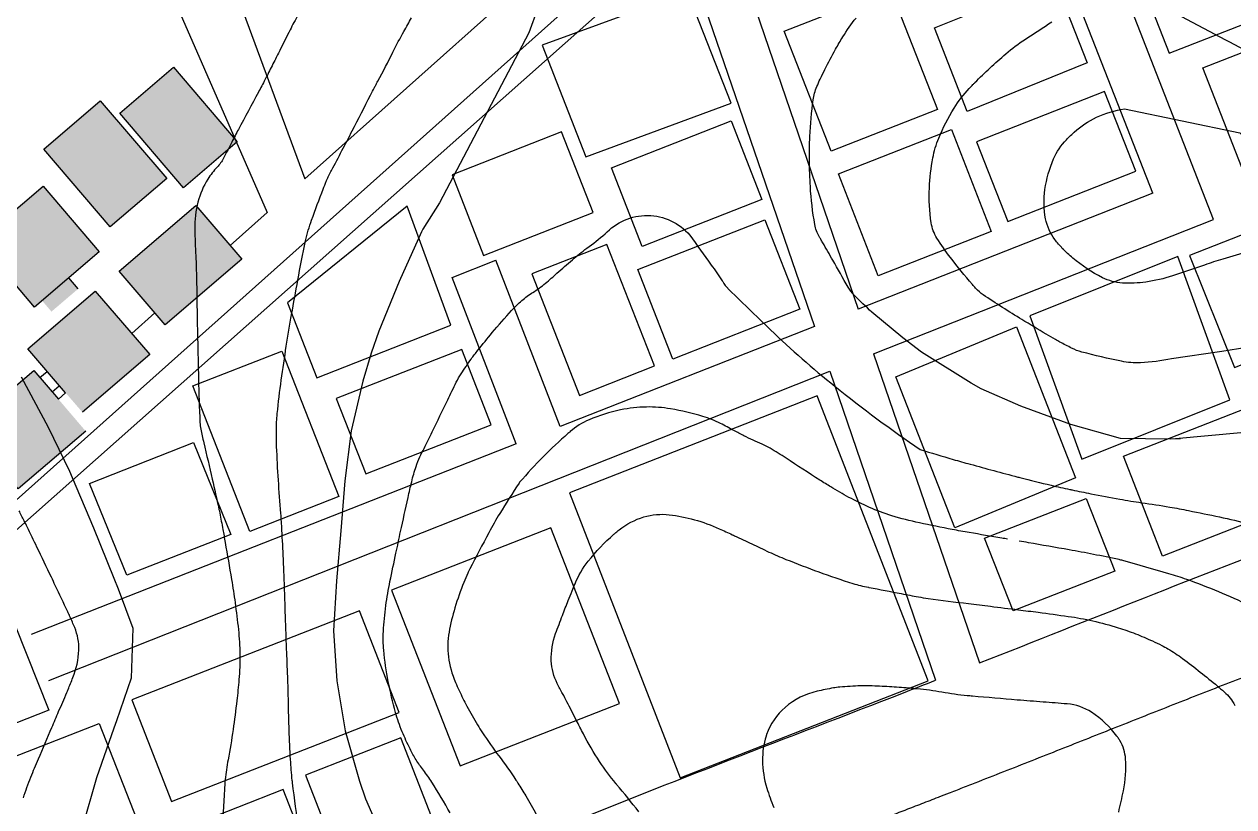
# Model space of a CAD drawing. Header units: millimetres. Extents: x 2899851 to 5794060, y -1331222 to -659598.
# Drawn here: x 3352150 to 3506192, y -1210816 to -1111174 of the extents above; entities that cross this region are included whole.
import ezdxf

# ---------------------------------------------------------------- set-up
doc = ezdxf.new("R2010")
doc.units = ezdxf.units.MM
for name, color, linetype, lineweight in [('b_COLUMN', 7, 'Continuous', 25), ('b_elev_near', 42, 'Continuous', 25), ('i_hatch space', 53, 'Continuous', 9)]:
    doc.layers.add(name, color=color, linetype=linetype, lineweight=lineweight)
doc.layers.add('PDF_contours', color=7, linetype='Continuous')
doc.layers.add('ref', color=10, linetype='Continuous')

msp = doc.modelspace()

# ---------------------------------------------------------------- hatches: boundary and pattern name
at = {"layer": 'i_hatch space', "extrusion": (0, 0, -1)}
h = msp.add_hatch(color=252, dxfattribs=at)
h.dxf.hatch_style = 1
h.paths.add_polyline_path([(-3364310, -1122508), (-3371153, -1116663), (-3379272, -1126168), (-3372428, -1132013)])
h = msp.add_hatch(color=252, dxfattribs=at)
h.dxf.hatch_style = 1
h.paths.add_polyline_path([(-3354633, -1127080), (-3361835, -1120910), (-3370319, -1130813), (-3363116, -1136983)])
h = msp.add_hatch(color=252, dxfattribs=at)
h.dxf.hatch_style = 1
h.paths.add_polyline_path([(-3346336, -1138819), (-3354548, -1131805), (-3361693, -1140169), (-3353480, -1147184)])
h = msp.add_hatch(color=252, dxfattribs=at)
h.dxf.hatch_style = 1
h.paths.add_polyline_path([(-3370108, -1149461), (-3364246, -1142632), (-3374008, -1134278), (-3379870, -1141108)])
h = msp.add_hatch(color=252, dxfattribs=at)
h.dxf.hatch_style = 1
h.paths.add_polyline_path([(-3354431, -1146372), (-3357848, -1143453), (-3359041, -1144850), (-3355623, -1147768)])
h = msp.add_hatch(color=252, dxfattribs=at)
h.dxf.hatch_style = 1
h.paths.add_polyline_path([(-3359570, -1160587), (-3352594, -1152518), (-3361186, -1145179), (-3368162, -1153248)])
h = msp.add_hatch(color=252, dxfattribs=at)
h.dxf.hatch_style = 1
h.paths.add_polyline_path([(-3351402, -1170341), (-3344777, -1162585), (-3353370, -1155246), (-3359994, -1163002)])

# ---------------------------------------------------------------- linework, layer by layer
at = {"layer": 'b_COLUMN', "color": 5, "lineweight": 30, "extrusion": (0, 0, -1)}
msp.add_lwpolyline([(-3194767, -1144420), (-3301186, -946244, -0.1352526), (-3302938, -938470), (-3304124, -833155), (-3406802, -821377), (-3408539, -834765), (-3549096, -816526), (-3568312, -943959), (-3707479, -928134), (-3700907, -1056330), (-3467321, -1072490), (-3334100, -1190678), (-3196365, -1201619)], format="xyb", dxfattribs=at)
at = {"layer": 'b_elev_near', "color": 7, "extrusion": (0, 0, -1)}
for p, q in [((3359041, -1144850), (3357848, -1143453)), ((3354149, -1156159), (3355061, -1155379)), ((3355708, -1157983), (3356620, -1157204))]:
    msp.add_line(p, q, dxfattribs=at)
for points in [[(-3364310, -1122508), (-3371153, -1116663), (-3379272, -1126168), (-3372428, -1132013)], [(-3354633, -1127080), (-3361835, -1120910), (-3370319, -1130813), (-3363116, -1136983)], [(-3346336, -1138819), (-3354548, -1131805), (-3361693, -1140169), (-3353480, -1147184)], [(-3370108, -1149461), (-3364246, -1142632), (-3374008, -1134278), (-3379870, -1141108)]]:
    msp.add_lwpolyline(points, close=True, dxfattribs=at)
for points in [[(-3357412, -1158091), (-3352594, -1152518), (-3361186, -1145179), (-3368162, -1153248), (-3359570, -1160587)], [(-3359994, -1163002), (-3351402, -1170341), (-3344777, -1162585), (-3353370, -1155246), (-3356498, -1158908)]]:
    msp.add_lwpolyline(points, dxfattribs=at)
at = {"layer": 'PDF_contours', "lineweight": 25}
msp.add_lwpolyline([(3418705, -1105948), (3416398, -1112289), (3405041, -1133905), (3402904, -1137267), (3402765, -1137596), (3399917, -1143929), (3397328, -1150266), (3396337, -1153052), (3395262, -1156610), (3393769, -1162960), (3393004, -1169320), (3392461, -1175682), (3391902, -1182044), (3391548, -1188409), (3391983, -1194783), (3393010, -1201165), (3394851, -1207557), (3395632, -1209788), (3397419, -1213958)], dxfattribs=at)
for points in [[(3387032, -1109975, 0.0104919), (3386005, -1111911, 0.0010606), (3384799, -1114318, -0.0017281), (3384057, -1115792, -0.0002907), (3383158, -1117564, -0.0007722), (3382812, -1118241, -0.0052961), (3381974, -1119833, 0.001775), (3379440, -1124568, 0.0040444), (3378593, -1126197, -0.0032216), (3377532, -1128244, -0.0698668), (3376713, -1129382, 0.0511842), (3375540, -1130889, 0.0756574), (3374275, -1133815, 0.0699318), (3373872, -1137237, 0.0070664), (3373998, -1140686, -0.0083406), (3374097, -1143609, -0.0002522), (3374174, -1148219, 0.0006647), (3374205, -1149979, 0.0006332), (3374229, -1151184, 0.0001478), (3374342, -1156350, 0.0059291), (3374529, -1161878, 0.0385849), (3374633, -1162723, 0.008514), (3375016, -1164459, -0.0031697), (3376094, -1169110, -0.0000948), (3376940, -1172869, -0.0021523), (3376975, -1173035, -0.0058271), (3377051, -1173408, -0.0010432), (3377446, -1175496, -0.0031183), (3377746, -1177158, -0.0010981), (3378558, -1181879, -0.0081155), (3379008, -1184822, -0.0069763), (3379428, -1188258, -0.0240159), (3379617, -1191435, -0.0239201), (3379502, -1194628, -0.0081659), (3379232, -1197301, -0.0059006), (3378756, -1200988, -0.0117405), (3378119, -1204841, 0.0181042), (3377738, -1207345, 0.0139808), (3377693, -1207857, 0.0012258), (3377362, -1213709, 0.0122921)], [(3387105, -1213830, -0.000309), (3386323, -1207766, -0.0059503), (3386287, -1207451, -0.0105043), (3386068, -1204808, -0.0074561), (3385893, -1201077, -0.003478), (3385801, -1197371, 0.0048318), (3385728, -1194706, 0.0009301), (3385587, -1191117, -0.0012015), (3385480, -1188334, -0.001163), (3385378, -1185317, 0.0010481), (3385265, -1181962, 0.00242), (3385156, -1179275, 0.0017626), (3384976, -1175589, 0.0068085), (3384834, -1173454, -0.0034252), (3384525, -1169215, -0.0063212), (3384298, -1164950, -0.0128138), (3384266, -1162842, -0.0220469), (3384380, -1160757, -0.0106878), (3384896, -1156481, -0.0021251), (3385528, -1152175, -0.0044564), (3385857, -1150124, -0.0024182), (3386206, -1148120, -0.0011116), (3386997, -1143769, -0.0058115), (3387977, -1138768, -0.0212469), (3388319, -1137416, -0.0146177), (3388751, -1136109, -0.0047866), (3390225, -1132173, -0.0007606), (3390625, -1131140, -0.0121374), (3390651, -1131076, -0.018386), (3391283, -1129788, 0.0046353), (3393929, -1124748, 0.0010189), (3396253, -1120196, -0.0047731), (3396757, -1119227, -0.0026804), (3396874, -1119010, 0.000983), (3397195, -1118419, 0.008447), (3399116, -1114721, -0.0118422), (3400504, -1112091, -0.0048654), (3401486, -1110374, 0.002691)]]:
    msp.add_lwpolyline(points, format="xyb", dxfattribs=at)
at = {"layer": 'PDF_contours', "color": 54, "lineweight": 25, "true_color": 0xa29d09}
msp.add_lwpolyline([(3499383, -1163968), (3498137, -1163997), (3491767, -1163933), (3485418, -1162129), (3479076, -1159787), (3474025, -1157588), (3472741, -1156891), (3466419, -1152940), (3464044, -1151095), (3460112, -1147821, -0.0245656), (3457839, -1145665, -0.0601983), (3457071, -1144639, -0.0018686), (3455121, -1141220, 0.0028843), (3453850, -1139004, 0.0008024), (3453591, -1138560, -0.0010515), (3453396, -1138224, -0.087722), (3452837, -1136695, -0.0290266), (3452265, -1131841, -0.0123055), (3452151, -1128529, -0.0133377), (3452202, -1125471, -0.0241074), (3452630, -1120808, -0.0644709), (3453097, -1119113, -0.0103941), (3453518, -1118165, -0.0078152), (3454124, -1116925, -0.0083742), (3455483, -1114359, -0.013321), (3456406, -1112785, -0.0272342), (3458085, -1110391, -0.0204503)], format="xyb", dxfattribs=at)
at = {"layer": 'PDF_contours', "color": 241, "lineweight": 25, "true_color": 0xf6abae}
msp.add_lwpolyline([(3498810, -1109812), (3505139, -1113165), (3505565, -1113396), (3511468, -1116514)], dxfattribs=at)
msp.add_lwpolyline([(3511030, -1151836), (3504646, -1152860), (3498264, -1153784, -0.0376491), (3494306, -1154275, -0.0620925), (3491889, -1154092, -0.0143431), (3486830, -1152915, -0.0540053), (3485539, -1152421, -0.0032879), (3484046, -1151645, -0.0086238), (3483485, -1151336, -0.004426), (3482298, -1150642, -0.0016906), (3479213, -1148785, -0.0119179), (3474263, -1145619, -0.0589153), (3473359, -1144841, -0.0067701), (3473311, -1144788, -0.0007528), (3472897, -1144310, -0.0149706), (3470103, -1140874, -0.0220803), (3468387, -1138410, -0.1039379), (3467657, -1136457, -0.0484702), (3467421, -1132029, -0.035729), (3467862, -1128207, -0.0520908), (3468619, -1125675, -0.0388439), (3470563, -1121869, -0.0524313), (3472493, -1119354, -0.0019318), (3472974, -1118852, -0.0038676), (3473216, -1118604, -0.0196977), (3477145, -1114954, -0.0337136), (3479656, -1113076, 0.0025936), (3483033, -1110865, -0.0028729)], format="xyb", dxfattribs=at)
at = {"layer": 'PDF_contours', "color": 133, "lineweight": 25, "true_color": 0x6ac8db}
msp.add_lwpolyline([(3492288, -1121940), (3506939, -1125004), (3514254, -1132603, -0.3850529), (3515553, -1135613, -0.2405689), (3512087, -1138953, -0.0003189), (3511308, -1139189, -0.0021076), (3511186, -1139225, -0.0014292), (3508169, -1140100, 0.0012766), (3504792, -1141078, 0.0153218), (3502453, -1141840, -0.0087909), (3498395, -1143221, -0.0424173), (3494989, -1144004, -0.0497804), (3492013, -1144127, -0.1021165), (3489473, -1143447, -0.0587006), (3485681, -1140950, -0.0256135), (3484354, -1139712, -0.0317684), (3483405, -1138597, -0.1120097), (3482229, -1135954, -0.0861235), (3482140, -1132212, -0.0647019), (3483248, -1128320, -0.0896518), (3484868, -1125877, -0.0102522), (3485229, -1125516, -0.0058707), (3485880, -1124904, -0.0773484), (3488694, -1123030, -0.0695375)], format="xyb", close=True, dxfattribs=at)
at = {"layer": 'PDF_contours', "color": 143, "lineweight": 25, "true_color": 0x79afde}
for points in [[(3477379, -1176736, -0.0000288), (3476658, -1176611, -0.000007), (3472505, -1175904, -0.0058486), (3470334, -1175507, -0.0030252), (3466149, -1174664, -0.0242188), (3462632, -1173754, -0.0291095), (3459803, -1172690, -0.0167418), (3457173, -1171415, -0.0183776), (3454865, -1170088, -0.0002936), (3454179, -1169659, -0.0002856), (3453475, -1169217, -0.0068365), (3449171, -1166431, 0.0147456), (3447154, -1165171, 0.0308676), (3446133, -1164656, -0.013792), (3443811, -1163582, -0.0108242), (3442542, -1162917, 0.0079631), (3440823, -1162004, 0.0472652), (3438583, -1161115, 0.0269432), (3434474, -1160155, 0.0489292), (3431389, -1159914, 0.04577), (3428102, -1160282, 0.0508979), (3424086, -1161545, 0.0762819), (3421697, -1163038, 0.0008607), (3421626, -1163099, 0.0002758), (3421391, -1163303, 0.0185946), (3418253, -1166242, 0.0180197), (3415245, -1169502), (3415181, -1169595, 0.0094313), (3412704, -1173481, 0.0155071), (3411316, -1175916, 0.0010031), (3408886, -1180531, 0.01503), (3408734, -1180844, 0.0065657), (3408638, -1181063, 0.001225), (3408147, -1182246, 0.025246), (3407005, -1185465, 0.0268077), (3406250, -1188592, 0.0782193), (3406165, -1191710, 0.0720198), (3407077, -1194971, 0.0075158), (3408023, -1197026, 0.0157273), (3408521, -1197986, 0.0050668), (3409887, -1200375, 0.0117631), (3410510, -1201383, 0.0187966), (3412587, -1204326, -0.0178872), (3414775, -1207416, -0.0003443), (3414964, -1207704, -0.0009611), (3415031, -1207808, -0.0120702), (3416026, -1209427, -0.0041535), (3418765, -1214223, -0.004759)], [(3521591, -1215500, -0.0134058), (3521731, -1210776, 0.0385911), (3521697, -1209132, 0.0101407), (3521532, -1207739, 0.0028226), (3520809, -1202752, 0.0062774), (3520083, -1198316, 0.0141887), (3519682, -1196369, 0.0729714), (3518916, -1194436, 0.0430565), (3516908, -1191555, 0.0111156), (3515975, -1190486, 0.0207864), (3515441, -1189947, 0.0362209), (3514838, -1189464, 0.005473), (3510598, -1186610, 0.029199), (3508185, -1185218, 0.0189321), (3504275, -1183440), (3504266, -1183436, 0.0089589), (3500191, -1181880, 0.0164026), (3497924, -1181144, 0.0013258), (3492058, -1179466, 0.0162723), (3491575, -1179346, 0.0044298), (3488319, -1178680, 0.0046698), (3485220, -1178104, 0.0002468), (3480032, -1177192, 0.0010865), (3478862, -1176990)]]:
    msp.add_lwpolyline(points, format="xyb", dxfattribs=at)
at = {"layer": 'PDF_contours', "color": 85, "lineweight": 25, "true_color": 0x58b948}
msp.add_lwpolyline([(3406395, -1211603, 0.0184189), (3404055, -1207671, 0.0201221), (3402980, -1206147, -0.0234083), (3402065, -1204830, -0.0248109), (3401292, -1203453, -0.0162085), (3400287, -1201256, -0.0314129), (3399434, -1198795, -0.0202576), (3398512, -1194865, -0.0233264), (3397938, -1190883, -0.0392004), (3397894, -1188488, -0.017702), (3398209, -1185199, -0.0187726), (3398731, -1182129, -0.0008757), (3399492, -1178514, -0.0011539), (3400081, -1175777, -0.0014437), (3401035, -1171448, -0.0030782), (3401500, -1169425, -0.0214554), (3402047, -1167486, -0.0325581), (3402544, -1166254, -0.0041972), (3403072, -1165178, 0.00216), (3404109, -1163089, 0.0035053), (3406080, -1159001, -0.0063687), (3407178, -1156758, -0.0259684), (3407794, -1155680, -0.0142723), (3409069, -1153817, -0.0108719), (3409933, -1152682, -0.0053796), (3411752, -1150445, -0.013184), (3414225, -1147626, -0.0271441), (3415533, -1146358, -0.0389573), (3416929, -1145323, 0.0342205), (3418528, -1144160, 0.009198), (3420000, -1142882, -0.0068507), (3421968, -1141155, -0.0176168), (3423795, -1139705, 0.0139138), (3426121, -1137886, -0.4496887), (3436916, -1138020, 0.0066449), (3439641, -1141838, -0.0126575), (3441048, -1143860, -0.0023074), (3441264, -1144191, 0.0030356), (3441430, -1144445, 0.0529019), (3441586, -1144634, 0.0016553), (3447196, -1150081, 0.0231799), (3455387, -1157279, 0.0186719), (3466265, -1165332, 0.0028727), (3470445, -1166585, 0.005563), (3472613, -1167195, 0.0001653), (3478670, -1168826, 0.003423), (3478963, -1168903, 0.0040193), (3482918, -1169875, 0.0066624), (3485315, -1170410, 0.0001138), (3485448, -1170438, 0.0001447), (3485600, -1170470, 0.0034034), (3487997, -1170952, 0.0022253), (3491671, -1171647, 0.0117222), (3494454, -1172095, -0.0091362), (3498029, -1172650, -0.0060384), (3500433, -1173099, -0.0036581), (3504385, -1173915, -0.0095588), (3508133, -1174794, -0.0136091)], format="xyb", dxfattribs=at)
at = {"layer": 'PDF_contours', "color": 6, "lineweight": 25}
msp.add_lwpolyline([(3351754, -1156069), (3355204, -1162481), (3357924, -1168103), (3358259, -1168888), (3360969, -1175291), (3363562, -1181692), (3364109, -1183067), (3365967, -1188091), (3365760, -1194458), (3363900, -1199875), (3363562, -1200800), (3361355, -1207141), (3359552, -1213488), (3357552, -1219832)], dxfattribs=at)
at = {"layer": 'PDF_contours', "color": 54, "lineweight": 25, "true_color": 0xa29d09}
msp.add_lwpolyline([(3515880, -1162392), (3498760, -1163982)], dxfattribs=at)
at = {"layer": 'PDF_contours', "color": 200, "lineweight": 25, "true_color": 0xb029e4}
msp.add_lwpolyline([(3352065, -1209677, -0.02482), (3352997, -1207038, -0.0025019), (3353959, -1204726, -0.0014316), (3355671, -1200702, -0.0005017), (3356536, -1198689, 0.0004219), (3357574, -1196277, 0.0041605), (3357743, -1195874, 0.0011116), (3358357, -1194366, 0.0874181), (3359105, -1190856, 0.1085087), (3358583, -1188000, 0.0035175), (3357975, -1186578, 0.0082503), (3357701, -1185977, 0.000144), (3356111, -1182635, 0.0004648), (3355614, -1181594, 0.0003972), (3353773, -1177754, 0.0005922), (3352536, -1175186, 0.0043012), (3352148, -1174402, 0.0026028), (3351491, -1173116, 0.0165681)], format="xyb", dxfattribs=at)
at = {"layer": 'PDF_contours', "color": 11, "lineweight": 25, "true_color": 0xf17072}
msp.add_lwpolyline([(3430413, -1211453, 0.009568), (3427599, -1207964, 0.0005861), (3427561, -1207919, -0.0004568), (3427511, -1207859, -0.0292857), (3425423, -1205052, -0.025169), (3423362, -1201542, -0.0037229), (3422454, -1199769, 0.0028424), (3421269, -1197444, 0.0051241), (3420720, -1196407, -0.0041581), (3420041, -1195132, -0.1124352), (3419277, -1192222, -0.0961573), (3419831, -1188760, -0.0032988), (3420694, -1186446, -0.0040263), (3421429, -1184561, -0.0014774), (3421922, -1183336, -0.0019721), (3422298, -1182422, -0.0678961), (3423971, -1179561, -0.0472461), (3427241, -1176114, -0.0071256), (3427508, -1175888, -0.0047926), (3427912, -1175562, -0.0943333), (3431064, -1173915, -0.1032429), (3434307, -1173630, -0.0389774), (3437494, -1174263, -0.0376392), (3440656, -1175414, -0.0003757), (3442328, -1176171, -0.0021177), (3442620, -1176305, -0.0039113), (3444804, -1177339, 0.0039076), (3446990, -1178375, 0.0135357), (3449162, -1179312, 0.0071717), (3453330, -1180910, 0.0129154), (3457672, -1182377, 0.0286856), (3459676, -1182873, 0.0000329), (3459718, -1182880, -0.0002035), (3459752, -1182887, -0.0025395), (3463852, -1183677, 0.0047739), (3466032, -1184087, 0.0105158), (3467275, -1184282, 0.0025612), (3472393, -1184946, 0.0008325), (3475198, -1185291, -0.0006586), (3478754, -1185727, -0.0021891), (3481289, -1186053, -0.0014492), (3485114, -1186572, -0.0214466), (3488230, -1187142, -0.0202502), (3491468, -1188018, -0.015941), (3493681, -1188792, -0.0159784), (3495835, -1189704, -0.0091255), (3497018, -1190276, -0.0134032), (3497805, -1190702, -0.0305106), (3499677, -1191938, -0.0120873), (3504117, -1195446, -0.0038372), (3504516, -1195782, -0.0032528), (3504982, -1196187, -0.0958423), (3506307, -1197898, -0.0405985)], format="xyb", dxfattribs=at)
at = {"layer": 'PDF_contours', "color": 169, "lineweight": 25, "true_color": 0x21336e}
msp.add_lwpolyline([(3491534, -1211519, 0.0062238), (3492141, -1208765, 0.0692052), (3492411, -1204716, 0.1162853), (3491684, -1202391, 0.0157216), (3491554, -1202185, 0.0085548), (3491296, -1201821, 0.0910953), (3488088, -1198788, 0.1230392), (3484976, -1197719, 0.0038655), (3481897, -1197478, -0.0036216), (3478611, -1197222, -0.0001865), (3472908, -1196734, -0.0016088), (3472247, -1196675, -0.0226242), (3469014, -1196228, 0.0233914), (3465887, -1195801, 0.0014313), (3465353, -1195755, 0.0008744), (3464488, -1195684, 0.0060675), (3462017, -1195516, 0.0060185), (3459521, -1195407, 0.0201013), (3458656, -1195415, 0.0065549), (3456012, -1195578, 0.0263431), (3455202, -1195683, 0.0102317), (3453141, -1196102, 0.122222), (3449050, -1198153, 0.1341837), (3446702, -1201613, 0.0022147), (3446656, -1201748, 0.0036819), (3446629, -1201831, 0.0799049), (3446173, -1204926, 0.0703397), (3446716, -1208433, 0.028832), (3447618, -1210892, 0.0297986)], format="xyb", dxfattribs=at)
at = {"layer": 'ref', "color": 114, "true_color": 0x139b48}
for p, q in [((3495874, -1132690), (3478486, -1088247)), ((3503621, -1136026), (3490263, -1101883)), ((3460325, -1153159), (3503621, -1136026)), ((3355299, -1194721), (3454740, -1155370))]:
    msp.add_line(p, q, dxfattribs=at)
at = {"layer": 'ref', "color": 116, "true_color": 0x136734}
for p, q in [((3440588, -1095587), (3458367, -1147448)), ((3435605, -1099552), (3452778, -1149647)), ((3460325, -1153159), (3473812, -1192501)), ((3454740, -1155370), (3468222, -1194697))]:
    msp.add_line(p, q, dxfattribs=at)
at = {"layer": 'ref', "color": 251, "true_color": 0x636466}
for p, q in [((3367867, -1100289), (3383096, -1135149)), ((3376770, -1100795), (3387904, -1130854)), ((3419139, -1102953), (3387904, -1130854)), ((3423136, -1107428), (3331641, -1189158)), ((3383096, -1135149), (3378375, -1139366)), ((3368791, -1147927), (3365841, -1150563)), ((3357412, -1158091), (3356498, -1158908))]:
    msp.add_line(p, q, dxfattribs=at)
at = {"layer": 'ref', "color": 116, "true_color": 0x136734, "extrusion": (0, 0, -1)}
for p, q in [((3495874, -1132690), (3458367, -1147448)), ((3452778, -1149647), (3420401, -1162386)), ((3414818, -1164583), (3353031, -1188894))]:
    msp.add_line(p, q, dxfattribs=at)
at = {"layer": 'ref', "color": 1}
for p, q in [((3406636, -1143410), (3412223, -1141221)), ((3420401, -1162386), (3412223, -1141221)), ((3414818, -1164583), (3406636, -1143410))]:
    msp.add_line(p, q, dxfattribs=at)
at = {"layer": 'ref'}
for points in [[(3493268, -1102829), (3497969, -1114843), (3519436, -1106444), (3514735, -1094430)], [(3483342, -1105472), (3487504, -1116110), (3472251, -1122274), (3468089, -1111636)], [(3442182, -1121246), (3436624, -1107041), (3418101, -1113842), (3423658, -1128047)], [(3462472, -1106776), (3468447, -1122048), (3454921, -1127340), (3448946, -1112067)], [(3515951, -1111372), (3521680, -1126015), (3507985, -1131373), (3502256, -1116730)], [(3473406, -1126150), (3477397, -1136293), (3493701, -1129878), (3489711, -1119735)], [(3442166, -1123486), (3446085, -1133502), (3430849, -1139463), (3426930, -1129447)], [(3406639, -1130341), (3410659, -1140615), (3424608, -1135157), (3420588, -1124884)], [(3470234, -1124589), (3475313, -1137572), (3460911, -1143207), (3455832, -1130224)], [(3500556, -1140610), (3506296, -1154885), (3521229, -1149043), (3515489, -1134768)], [(3446478, -1136073), (3450937, -1147470), (3434734, -1153813), (3430275, -1142416)], [(3416801, -1142969), (3422851, -1158431), (3432418, -1154688), (3426368, -1139226)], [(3478512, -1149717), (3486024, -1168917), (3470646, -1175282), (3463135, -1156082)], [(3384955, -1152793), (3392204, -1171322), (3380864, -1175759), (3373615, -1157230)], [(3391895, -1158847), (3395641, -1168421), (3411626, -1162167), (3407880, -1152593)], [(3518499, -1155859), (3523482, -1168596), (3497119, -1178911), (3492135, -1166173)], [(3373716, -1164451), (3378476, -1176135), (3365231, -1181317), (3360471, -1169633)], [(3487398, -1171543), (3491025, -1180814), (3478081, -1185878), (3474454, -1176607)], [(3398926, -1183232), (3407673, -1205588), (3427974, -1197645), (3419227, -1175289)], [(3349620, -1184193), (3355285, -1198531), (3341660, -1203866), (3335994, -1189528)], [(3365861, -1197202), (3370922, -1210136), (3399922, -1198790), (3394862, -1185856)], [(3361705, -1200193), (3366500, -1212449), (3345256, -1220761), (3340461, -1208504)], [(3387969, -1206769), (3393850, -1221800), (3405990, -1217050), (3400109, -1202019)], [(3373480, -1213190), (3378865, -1226954), (3390533, -1222389), (3385148, -1208625)]]:
    msp.add_lwpolyline(points, close=True, dxfattribs=at)
at = {"layer": 'ref', "color": 2, "true_color": 0xf1eb1f}
for points in [[(3385691, -1146636), (3389437, -1156211), (3406487, -1149501), (3400916, -1134325)], [(3480234, -1148316), (3486837, -1166575), (3505678, -1158996), (3499075, -1140738)], [(3421600, -1170841), (3435706, -1207130), (3467252, -1194777), (3453146, -1158489)]]:
    msp.add_lwpolyline(points, close=True, dxfattribs=at)
at = {"layer": 'ref', "color": 116, "true_color": 0x136734}
for points, knots in [([(3196126, -1322002), (3196353, -1321909), (3196579, -1321815), (3197059, -1321618), (3197312, -1321514), (3198073, -1321201), (3198580, -1320992), (3200105, -1320362), (3201125, -1319940), (3203169, -1319089), (3204193, -1318660), (3206247, -1317794), (3207275, -1317357), (3209336, -1316473), (3210369, -1316026), (3212436, -1315120), (3213471, -1314662), (3214657, -1314129), (3214807, -1314062), (3215257, -1313859), (3215557, -1313723), (3216018, -1313513), (3216179, -1313440), (3216422, -1313329), (3216503, -1313292), (3216631, -1313233), (3216678, -1313212), (3216758, -1313175), (3216790, -1313160), (3216856, -1313130), (3216889, -1313115), (3216987, -1313070), (3217052, -1313040), (3217248, -1312950), (3217379, -1312890), (3217770, -1312709), (3218030, -1312589), (3218809, -1312227), (3219325, -1311986), (3220618, -1311378), (3221391, -1311012), (3222927, -1310282), (3223690, -1309918), (3225206, -1309192), (3225959, -1308830), (3227457, -1308112), (3228201, -1307756), (3229682, -1307049), (3230419, -1306699), (3231884, -1306006), (3232613, -1305664), (3233476, -1305262), (3233614, -1305198), (3234026, -1305007), (3234300, -1304881), (3234710, -1304692), (3234845, -1304630), (3235064, -1304530), (3235148, -1304491), (3235260, -1304440), (3235287, -1304428), (3235369, -1304391), (3235423, -1304366), (3235532, -1304316), (3235587, -1304291), (3235750, -1304217), (3235859, -1304167), (3236187, -1304019), (3236406, -1303920), (3237063, -1303624), (3237502, -1303428), (3238823, -1302841), (3239709, -1302453), (3241489, -1301681), (3242383, -1301297), (3244181, -1300534), (3245084, -1300154), (3246897, -1299397), (3247808, -1299020), (3249637, -1298267), (3250556, -1297891), (3252399, -1297139), (3253324, -1296764), (3255181, -1296012), (3256113, -1295636), (3257982, -1294881), (3258919, -1294502), (3260799, -1293742), (3261742, -1293360), (3262860, -1292906), (3263033, -1292836), (3263553, -1292624), (3263900, -1292483), (3264395, -1292281), (3264544, -1292220), (3264741, -1292140), (3264788, -1292120), (3264883, -1292081), (3264931, -1292062), (3265074, -1292003), (3265169, -1291964), (3265454, -1291848), (3265644, -1291770), (3266214, -1291536), (3266593, -1291380), (3267731, -1290911), (3268488, -1290599), (3270878, -1289609), (3272507, -1288931), (3275752, -1287576), (3277370, -1286899), (3280596, -1285549), (3282204, -1284876), (3285414, -1283538), (3287014, -1282874), (3290210, -1281555), (3291804, -1280901), (3293631, -1280159), (3293867, -1280064), (3294572, -1279778), (3295043, -1279588), (3295710, -1279320), (3295907, -1279240), (3296253, -1279102), (3296401, -1279042), (3296610, -1278959), (3296671, -1278934), (3296792, -1278886), (3296853, -1278861), (3297036, -1278788), (3297158, -1278739), (3297525, -1278593), (3297769, -1278496), (3298503, -1278204), (3298993, -1278010), (3300465, -1277428), (3301450, -1277041), (3303786, -1276127), (3305140, -1275600), (3307858, -1274544), (3309222, -1274016), (3311960, -1272955), (3313333, -1272422), (3316087, -1271349), (3317468, -1270809), (3318935, -1270232), (3319017, -1270200), (3319157, -1270144), (3319215, -1270121), (3319332, -1270075), (3319390, -1270052), (3319565, -1269983), (3319682, -1269937), (3320031, -1269799), (3320264, -1269707), (3320963, -1269430), (3321429, -1269246), (3322824, -1268691), (3323753, -1268319), (3326536, -1267203), (3328386, -1266456), (3332076, -1264956), (3333917, -1264204), (3337591, -1262698), (3339423, -1261944), (3343082, -1260437), (3344907, -1259684), (3348553, -1258183), (3350372, -1257434), (3354007, -1255942), (3355822, -1255199), (3359448, -1253723), (3361259, -1252990), (3363187, -1252215), (3363305, -1252167), (3363536, -1252074), (3363650, -1252029), (3363814, -1251963), (3363865, -1251942), (3363967, -1251901), (3364019, -1251881), (3364172, -1251819), (3364274, -1251778), (3364581, -1251655), (3364786, -1251573), (3365401, -1251328), (3365811, -1251164), (3367044, -1250672), (3367867, -1250344), (3370090, -1249461), (3371492, -1248905), (3374306, -1247788), (3375718, -1247228), (3378548, -1246099), (3379967, -1245531), (3381618, -1244865), (3381846, -1244773), (3382532, -1244496), (3382990, -1244310), (3383671, -1244033), (3383895, -1243942), (3384260, -1243794), (3384401, -1243736), (3384608, -1243652), (3384672, -1243625), (3384801, -1243573), (3384866, -1243546), (3385060, -1243467), (3385189, -1243414), (3385577, -1243256), (3385835, -1243150), (3386609, -1242832), (3387124, -1242619), (3388669, -1241981), (3389696, -1241554), (3392536, -1240368), (3394344, -1239607), (3397949, -1238081), (3399745, -1237317), (3403326, -1235789), (3405112, -1235025), (3408674, -1233503), (3410451, -1232744), (3413997, -1231235), (3415767, -1230485), (3419300, -1228997), (3421064, -1228259), (3423183, -1227380), (3423541, -1227232), (3424097, -1227003), (3424295, -1226921), (3424645, -1226777), (3424796, -1226715), (3425020, -1226622), (3425093, -1226593), (3425225, -1226538), (3425284, -1226514), (3425401, -1226466), (3425460, -1226442), (3425636, -1226370), (3425754, -1226322), (3426107, -1226177), (3426342, -1226081), (3427048, -1225792), (3427520, -1225601), (3428934, -1225026), (3429879, -1224645), (3432718, -1223504), (3434617, -1222749), (3438425, -1221245), (3440334, -1220497), (3444163, -1219005), (3446082, -1218262), (3449928, -1216776), (3451856, -1216034), (3455718, -1214548), (3457653, -1213805), (3461529, -1212313), (3463469, -1211565), (3465763, -1210678), (3466113, -1210543), (3467164, -1210135), (3467865, -1209864), (3468699, -1209540), (3468831, -1209488), (3469040, -1209407), (3469115, -1209378), (3469342, -1209289), (3469494, -1209230), (3469796, -1209113), (3469948, -1209054), (3470402, -1208877), (3470704, -1208759), (3471611, -1208405), (3472216, -1208169), (3474028, -1207459), (3475235, -1206986), (3478853, -1205564), (3481260, -1204614), (3486065, -1202714), (3488464, -1201764), (3493255, -1199868), (3495648, -1198921), (3500427, -1197036), (3502814, -1196098), (3507585, -1194232), (3509969, -1193304), (3514734, -1191465), (3517115, -1190552), (3519880, -1189504), (3520263, -1189358), (3520740, -1189178), (3520833, -1189143), (3521141, -1189027), (3521357, -1188945), (3522004, -1188702), (3522435, -1188539), (3523730, -1188053), (3524595, -1187729), (3527191, -1186761), (3528926, -1186118), (3533097, -1184578), (3535538, -1183684), (3540430, -1181896), (3542881, -1181003), (3547794, -1179214), (3550255, -1178317), (3555185, -1176516), (3557653, -1175610), (3562595, -1173786), (3565069, -1172867), (3568023, -1171758), (3568503, -1171578), (3569940, -1171037), (3570899, -1170674), (3571988, -1170260), (3572119, -1170210), (3572363, -1170117), (3572477, -1170074), (3572703, -1169988), (3572816, -1169945), (3573156, -1169815), (3573383, -1169729), (3574062, -1169469), (3574515, -1169296), (3575873, -1168775), (3576777, -1168426), (3579491, -1167376), (3581298, -1166671), (3586713, -1164539), (3590316, -1163095), (3594468, -1161403), (3595024, -1161175), (3596694, -1160491), (3597806, -1160033), (3599316, -1159408), (3599714, -1159242), (3600280, -1159007), (3600447, -1158937), (3600949, -1158728), (3601284, -1158589), (3601764, -1158388), (3601910, -1158327), (3602094, -1158250), (3602133, -1158234), (3602211, -1158201), (3602250, -1158185), (3602367, -1158136), (3602445, -1158103), (3602678, -1158005), (3602834, -1157940), (3603300, -1157744), (3603610, -1157614), (3604539, -1157223), (3605157, -1156963), (3606729, -1156300), (3607681, -1155899), (3609576, -1155101), (3610519, -1154704), (3612398, -1153919), (3613333, -1153529), (3615196, -1152760), (3616124, -1152380), (3617974, -1151632), (3618896, -1151263), (3620733, -1150538), (3621649, -1150182), (3622709, -1149778), (3622856, -1149722), (3623089, -1149633), (3623175, -1149601), (3623293, -1149556), (3623326, -1149544), (3623390, -1149519), (3623423, -1149507), (3623520, -1149471), (3623584, -1149446), (3623778, -1149373), (3623908, -1149325), (3624296, -1149179), (3624556, -1149083), (3625336, -1148794), (3625857, -1148603), (3627555, -1147988), (3628737, -1147569), (3631117, -1146741), (3632314, -1146334), (3634722, -1145527), (3635933, -1145129), (3638367, -1144339), (3639590, -1143947), (3642049, -1143168), (3643284, -1142781), (3645765, -1142010), (3647011, -1141625), (3648564, -1141147), (3648867, -1141054), (3649274, -1140929), (3649379, -1140897), (3649587, -1140833), (3649692, -1140801), (3650005, -1140705), (3650214, -1140641), (3650841, -1140449), (3651259, -1140320), (3652516, -1139936), (3653354, -1139679), (3655765, -1138941), (3657339, -1138459), (3660497, -1137487), (3662079, -1136998), (3665252, -1136010), (3666841, -1135511), (3670026, -1134499), (3671622, -1133986), (3674817, -1132943), (3676417, -1132413), (3678422, -1131736), (3678826, -1131600), (3679569, -1131346), (3679909, -1131230), (3680306, -1131094), (3680363, -1131074), (3680469, -1131038), (3680518, -1131021), (3680616, -1130987), (3680665, -1130971), (3680811, -1130920), (3680909, -1130886), (3681203, -1130785), (3681399, -1130717), (3681985, -1130513), (3682376, -1130377), (3683546, -1129967), (3684325, -1129692), (3686693, -1128849), (3688277, -1128276), (3691431, -1127121), (3693002, -1126539), (3696130, -1125369), (3697688, -1124781), (3700793, -1123604), (3702340, -1123013), (3705030, -1121985), (3706176, -1121546), (3707319, -1121108)], [38894.9216503, 38894.9216503, 38894.9216503, 38894.9216503, 39626.680982, 39626.680982, 40443.5297717, 40443.5297717, 42077.227351, 42077.227351, 45344.6225097, 45344.6225097, 48612.0176684, 48612.0176684, 51879.4128271, 51879.4128271, 55146.8079858, 55146.8079858, 58414.2031445, 58414.2031445, 58887.1167799, 58887.1167799, 59832.9440505, 59832.9440505, 60340.9113638, 60340.9113638, 60597.5685665, 60597.5685665, 60744.6710565, 60744.6710565, 60847.8188162, 60847.8188162, 60950.9665758, 60950.9665758, 61157.2620952, 61157.2620952, 61569.8531338, 61569.8531338, 62395.0352112, 62395.0352112, 64045.3993659, 64045.3993659, 66544.9840452, 66544.9840452, 69044.5687246, 69044.5687246, 71544.153404, 71544.153404, 74043.7380833, 74043.7380833, 76543.3227627, 76543.3227627, 79042.9074421, 79042.9074421, 79517.1242662, 79517.1242662, 80465.5579145, 80465.5579145, 80934.4549505, 80934.4549505, 81226.2244463, 81226.2244463, 81320.7851562, 81320.7851562, 81509.906576, 81509.906576, 81699.0279959, 81699.0279959, 82077.2708355, 82077.2708355, 82833.7565149, 82833.7565149, 84346.7278735, 84346.7278735, 87372.6705908, 87372.6705908, 90398.6133082, 90398.6133082, 93424.5560255, 93424.5560255, 96450.4987428, 96450.4987428, 99476.4414601, 99476.4414601, 102502.3841774, 102502.3841774, 105528.3268947, 105528.3268947, 108554.2696121, 108554.2696121, 111580.2123294, 111580.2123294, 112134.1075458, 112134.1075458, 113241.8979787, 113241.8979787, 113716.8596572, 113716.8596572, 113868.6191261, 113868.6191261, 114020.378595, 114020.378595, 114323.8975329, 114323.8975329, 114930.9354085, 114930.9354085, 116145.0111599, 116145.0111599, 118573.1626626, 118573.1626626, 123822.8882507, 123822.8882507, 129072.6138389, 129072.6138389, 134322.339427, 134322.339427, 139572.0650151, 139572.0650151, 144821.7906032, 144821.7906032, 145597.820804, 145597.820804, 147149.8812054, 147149.8812054, 147801.4202718, 147801.4202718, 148290.2906529, 148290.2906529, 148491.6230318, 148491.6230318, 148692.9554107, 148692.9554107, 149095.6201684, 149095.6201684, 149900.9496839, 149900.9496839, 151511.6087149, 151511.6087149, 154732.9267768, 154732.9267768, 159129.2354835, 159129.2354835, 163525.5441902, 163525.5441902, 167921.852897, 167921.852897, 172318.1616037, 172318.1616037, 172578.5847599, 172578.5847599, 172763.6621149, 172763.6621149, 172948.7394699, 172948.7394699, 173318.89418, 173318.89418, 174059.2036001, 174059.2036001, 175539.8224404, 175539.8224404, 178501.0601209, 178501.0601209, 184423.535482, 184423.535482, 190346.010843, 190346.010843, 196268.4862041, 196268.4862041, 202190.9615652, 202190.9615652, 208113.4369262, 208113.4369262, 214035.9122873, 214035.9122873, 219958.3876484, 219958.3876484, 220344.8030675, 220344.8030675, 220715.7252381, 220715.7252381, 220883.0373807, 220883.0373807, 221050.3495232, 221050.3495232, 221384.9738084, 221384.9738084, 222054.2223786, 222054.2223786, 223392.7195192, 223392.7195192, 226069.7138003, 226069.7138003, 230602.243368, 230602.243368, 235134.7729356, 235134.7729356, 239667.3025033, 239667.3025033, 240395.3793897, 240395.3793897, 241851.5331624, 241851.5331624, 242562.4297139, 242562.4297139, 243011.9887036, 243011.9887036, 243217.3504264, 243217.3504264, 243422.7121492, 243422.7121492, 243833.4355948, 243833.4355948, 244654.882486, 244654.882486, 246297.7762683, 246297.7762683, 249583.5638331, 249583.5638331, 255400.4060379, 255400.4060379, 261217.2482427, 261217.2482427, 267034.0904476, 267034.0904476, 272850.9326524, 272850.9326524, 278667.7748572, 278667.7748572, 284484.6170621, 284484.6170621, 285666.6682264, 285666.6682264, 286321.9675263, 286321.9675263, 286821.90362, 286821.90362, 287062.8275639, 287062.8275639, 287257.053699, 287257.053699, 287451.2798341, 287451.2798341, 287839.7321042, 287839.7321042, 288616.6366445, 288616.6366445, 290170.4457251, 290170.4457251, 293278.0638862, 293278.0638862, 299493.3002086, 299493.3002086, 305708.5365309, 305708.5365309, 311923.7728532, 311923.7728532, 318139.0091755, 318139.0091755, 324354.2454979, 324354.2454979, 330569.4818202, 330569.4818202, 331689.4930468, 331689.4930468, 333929.5155001, 333929.5155001, 334353.0265453, 334353.0265453, 334594.7385309, 334594.7385309, 335078.1625021, 335078.1625021, 335561.5864732, 335561.5864732, 336528.4344155, 336528.4344155, 338462.1303001, 338462.1303001, 342329.5220692, 342329.5220692, 350064.3056075, 350064.3056075, 357799.0891459, 357799.0891459, 365533.8726842, 365533.8726842, 373268.6562225, 373268.6562225, 381003.4397608, 381003.4397608, 388738.2232991, 388738.2232991, 389984.359323, 389984.359323, 390286.2167866, 390286.2167866, 390986.2119359, 390986.2119359, 392386.2022346, 392386.2022346, 395186.182832, 395186.182832, 400786.1440268, 400786.1440268, 408627.9834199, 408627.9834199, 416469.822813, 416469.822813, 424311.6622061, 424311.6622061, 432153.5015993, 432153.5015993, 439995.3409924, 439995.3409924, 441512.982241, 441512.982241, 444548.2647381, 444548.2647381, 444962.7232509, 444962.7232509, 445321.33947, 445321.33947, 445679.9556891, 445679.9556891, 446397.1881273, 446397.1881273, 447831.6530037, 447831.6530037, 450700.5827564, 450700.5827564, 456438.4422619, 456438.4422619, 467914.1612729, 467914.1612729, 469691.5069944, 469691.5069944, 473246.1984374, 473246.1984374, 474521.047718, 474521.047718, 475056.6930885, 475056.6930885, 476127.9838294, 476127.9838294, 476594.2006485, 476594.2006485, 476718.9908835, 476718.9908835, 476843.7811186, 476843.7811186, 477093.3615887, 477093.3615887, 477592.522529, 477592.522529, 478590.8444096, 478590.8444096, 480587.4881706, 480587.4881706, 483691.2208786, 483691.2208786, 486794.9535865, 486794.9535865, 489898.6862944, 489898.6862944, 493002.4190024, 493002.4190024, 496106.1517103, 496106.1517103, 499209.8844182, 499209.8844182, 499710.1615126, 499710.1615126, 500002.6868981, 500002.6868981, 500112.6188404, 500112.6188404, 500222.5507826, 500222.5507826, 500442.4146672, 500442.4146672, 500882.1424364, 500882.1424364, 501761.5979747, 501761.5979747, 503520.5090513, 503520.5090513, 507473.1978199, 507473.1978199, 511425.8865885, 511425.8865885, 515378.5753572, 515378.5753572, 519331.2641258, 519331.2641258, 523283.9528944, 523283.9528944, 527236.641663, 527236.641663, 528192.4554353, 528192.4554353, 528521.4958194, 528521.4958194, 528850.5362035, 528850.5362035, 529508.6169717, 529508.6169717, 530824.778508, 530824.778508, 533457.1015808, 533457.1015808, 538376.4445019, 538376.4445019, 543295.7874231, 543295.7874231, 548215.1303443, 548215.1303443, 553134.4732654, 553134.4732654, 558053.8161866, 558053.8161866, 559292.1758636, 559292.1758636, 560335.7050275, 560335.7050275, 560509.7687531, 560509.7687531, 560660.1022533, 560660.1022533, 560810.4357535, 560810.4357535, 561111.1027539, 561111.1027539, 561712.4367546, 561712.4367546, 562915.104756, 562915.104756, 565320.4407589, 565320.4407589, 570248.5689554, 570248.5689554, 575176.6971519, 575176.6971519, 580104.8253484, 580104.8253484, 585032.9535449, 585032.9535449, 588704.3079225, 588704.3079225, 588704.3079225, 588704.3079225]), ([(3473812, -1192501), (3487809, -1186985), (3508154, -1178816), (3528735, -1171261), (3535198, -1168903)], [345008.5562841, 345008.5562841, 345008.5562841, 345008.5562841, 390137.4416189, 410777.8833815, 410777.8833815, 410777.8833815, 410777.8833815]), ([(3197291, -1306371), (3201884, -1304455), (3212734, -1299810), (3232992, -1289648), (3260224, -1279089), (3288203, -1267008), (3321549, -1254391), (3350603, -1242007), (3386122, -1228165), (3420792, -1212719), (3450738, -1201526), (3466856, -1195233), (3468222, -1194697)], [45913.8877808, 45913.8877808, 45913.8877808, 45913.8877808, 60841.1686703, 81322.7072623, 113849.8656684, 148387.8957295, 172747.2348098, 220786.8297381, 243120.2850765, 287099.7908329, 334600.1791254, 339003.1923943, 339003.1923943, 339003.1923943, 339003.1923943])]:
    msp.add_open_spline(points, degree=3, knots=knots, dxfattribs=at)

doc.saveas('drawing.dxf')
